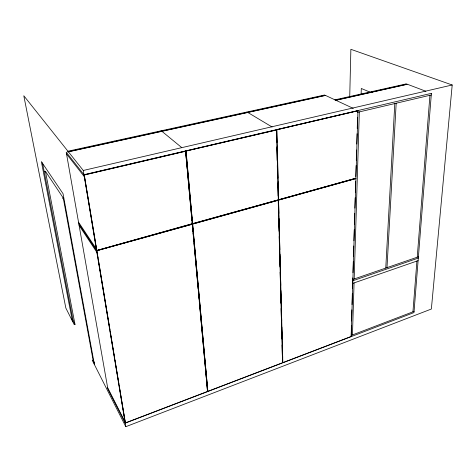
<?xml version="1.0" encoding="UTF-8"?>
<svg xmlns="http://www.w3.org/2000/svg" width="476" height="476" viewBox="0 0 476 476"><rect width="100%" height="100%" fill="white"/><g stroke="black" fill="none" stroke-linecap="round" stroke-linejoin="round"><path stroke-width="0.71" d="M349.729 96.854L350.872 49.308L452.2 84.99L431.357 309.037L125.789 426.692L92.255 360.32L93.07 360.046L63.26 198.01L45.41 171.271L44.536 171.467M357.928 110.563L351.199 336.663L351.383 325.4M351.514 320.949L351.847 309.817M352.002 304.622L352.329 293.49M352.484 288.295L352.793 277.907M352.948 272.712L353.281 261.58M353.436 256.385L353.739 245.997M353.894 240.802L354.227 229.67M354.382 224.476L354.709 213.343M354.864 208.149L355.173 197.76M355.328 192.566L355.661 181.433M355.804 176.644L356.131 165.541M356.286 160.364L356.595 150.005M356.768 144.085L357.077 133.726M357.232 128.544L357.559 117.447M357.714 112.265L357.756 110.789L276.687 129.781L277.02 142.419M352.46 334.937L354.067 282.923M354.186 278.984L359.332 111.902M361.141 93.677L361.308 88.476L370.197 92.219M385.762 268.077L394.794 103.56M387 267.649L396.181 103.233M412.936 311.834L416.922 261.044M417.226 257.213L429.941 95.289M351.223 335.407L414.078 311.393M126.051 422.658L207.512 391.474L206.834 384.102M192.732 224.101L278.347 200.206L192.607 223.97L207.839 391.349L281.846 363.021M351.05 336.532L282.839 362.641L278.543 199.997L355.911 178.56L278.686 200.11M352.775 283.369L418.106 260.634M352.853 280.745L418.309 258.081M352.889 279.43L418.41 256.802M45.41 171.271L75.012 324.442L74.25 324.68L65.843 308.043L23.8 95.753L83.264 170.473L125.789 426.692M75.012 324.442L73.173 320.824L72.417 321.062L41.358 161.62L63.058 193.732L94.421 364.604M192.191 223.714L96.836 250.465L84.228 174.876L185.563 151.136L192.316 223.839L192.054 222.232M185.967 151.041L276.479 129.96L185.967 151.041L192.572 223.607L278.335 199.855M97.532 255.094L96.801 250.697L192.352 224.208L207.512 391.474M96.801 250.697L192.352 224.208M62.32 198.242L63.26 198.01M357.875 112.247L431.262 94.974M84.323 175.001L185.694 151.237M276.687 129.781L357.756 110.789M83.264 170.473L452.2 84.99M335.717 100.198L407.194 84.187L425.859 91.261M336.55 100.144L372.196 92.16L371.197 91.737L334.884 99.859L335.836 100.305M68.062 151.189L114.597 140.997L115.18 141.58M67.669 151.85L325.322 95.343L353.269 108.385M67.842 151.969L114.46 141.741M246.848 112.693L205.995 121.66L205.257 121.142L246.758 112.056L247.562 112.538M247.823 112.479L287.343 103.81L286.481 103.357L247.014 111.997L272.117 127.003M161.786 131.209L181.755 147.602M192.572 223.607L186.098 151.142M282.536 362.76L276.502 129.633M66.533 153.956L84.282 176.62M78.54 222.197L96.271 248.865M78.82 223.809L96.557 250.566L355.923 178.22L278.68 199.759L276.842 129.877M79.105 225.422L96.842 252.268M107.659 387.762L124.986 421.843M125.361 422.92L96.896 250.84M93.07 360.046L94.617 363.099M42.507 162.887L73.173 320.824M84.228 174.876L95.646 243.724M95.89 245.194L96.134 246.657M96.372 248.121L96.616 249.585M97.776 256.558L98.014 258.028M98.258 259.491L109.926 329.844M110.17 331.314L110.414 332.778M110.652 334.241L114.18 355.495M114.424 356.964L114.662 358.428M114.906 359.892L115.15 361.361M115.394 362.825L118.917 384.078M119.161 385.542L119.405 387.012M119.649 388.475L125.236 422.188M192.607 223.97L204.674 356.542M204.805 358.023L205.144 361.724M205.281 363.206L205.614 366.907M205.751 368.388L207.839 391.349M185.747 150.886L207.691 391.552M185.563 151.136L185.765 153.355M185.902 154.837L186.241 158.538M186.378 160.019L186.711 163.726M186.848 165.208L187.187 168.909M187.324 170.39L187.663 174.091M187.794 175.573L191.923 220.751M192.227 224.077L192.429 226.29M192.56 227.766L192.899 231.455M193.03 232.931L193.369 236.614M193.506 238.089L193.839 241.778M193.976 243.254L194.309 246.937M194.446 248.412L198.153 288.974M198.284 290.449L198.623 294.132M198.754 295.608L199.093 299.297M199.23 300.772L204.817 361.98M204.954 363.45L205.287 367.139M205.424 368.614L205.757 372.303M205.894 373.779L206.233 377.462M206.364 378.938L206.703 382.627M277.115 146.132L277.49 160.257M277.591 163.97L277.96 178.095M278.061 181.808L278.43 195.934M278.543 199.997L278.894 213.367M279.031 218.567L279.382 231.937M279.501 236.388L279.858 249.757M279.971 254.214L280.328 267.583M280.465 272.778L280.798 285.404M280.935 290.604L281.268 303.23M281.405 308.43L281.738 321.056M281.899 326.994L282.209 338.876M282.369 344.82L282.702 357.446M276.324 129.865L276.639 141.759M276.8 147.709L277.139 160.347M277.276 165.547L277.591 177.441M277.752 183.391L278.091 196.029M278.198 200.099L278.555 213.468M278.692 218.662L279.031 231.288M279.168 236.489L279.525 249.858M279.644 254.315L279.983 266.941M280.12 272.141L280.477 285.511M280.614 290.711L280.953 303.337M281.09 308.537L281.429 321.163M281.584 327.107L281.905 338.989M282.06 344.933L282.399 357.559M431.393 93.355L413.983 312.571L125.2 423.134L107.879 388.999L66.218 152.165L83.966 174.716L431.393 93.355M406.04 83.949L371.423 91.689L372.422 92.106L407.081 84.341L406.04 83.949M160.989 130.835L114.894 140.932L115.478 141.515L161.656 131.388L160.989 130.835M204.983 121.201L161.275 130.775L161.941 131.322L205.727 121.719L204.983 121.201M324.293 95.075L286.725 103.304L287.587 103.756L325.203 95.503L324.293 95.075"/></g></svg>
